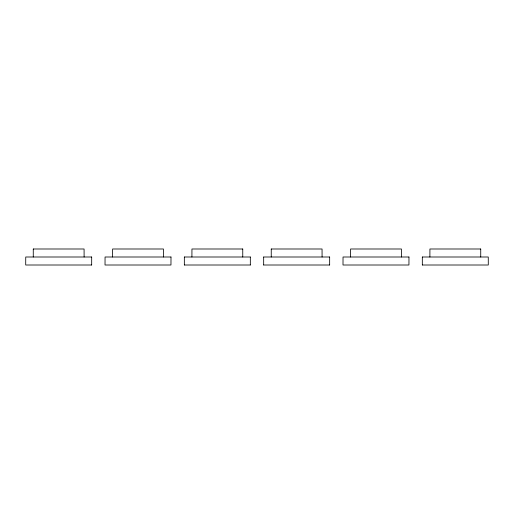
<?xml version="1.0" encoding="UTF-8"?>
<svg xmlns="http://www.w3.org/2000/svg" width="514" height="514" viewBox="0 0 514 514"><rect width="100%" height="100%" fill="white"/><g stroke="black" fill="none" stroke-linecap="round" stroke-linejoin="round"><path stroke-width="0.77" d="M33.301 248.994L84.078 248.994L84.11 257M242.73 248.994L191.947 248.994L191.915 257M271.27 248.994L322.053 248.994L322.085 257M480.699 248.994L429.922 248.994L429.89 257M91.64 257L25.739 257L25.7 265.006L91.64 265.006M184.391 257L250.286 257M263.714 257L329.609 257M422.36 257L488.261 257L488.3 265.006L422.36 265.006M184.391 265.006L250.286 265.006M263.714 265.006L329.609 265.006M480.731 248.994L480.731 257M422.322 257L422.322 265.006M401.408 257L401.408 248.994L350.599 248.994L350.567 257M329.654 257L329.654 265.006M271.244 248.994L271.244 257M263.669 257L263.669 265.006M250.331 257L250.331 265.006M242.756 248.994L242.756 257M184.346 257L184.346 265.006M163.433 257L163.433 248.994L112.624 248.994L112.592 257M91.678 257L91.678 265.006M33.269 248.994L33.269 257M170.963 257L105.062 257L105.023 265.006L170.963 265.006L171.001 257M408.938 257L343.037 257L342.999 265.006L408.938 265.006L408.977 257"/></g></svg>
